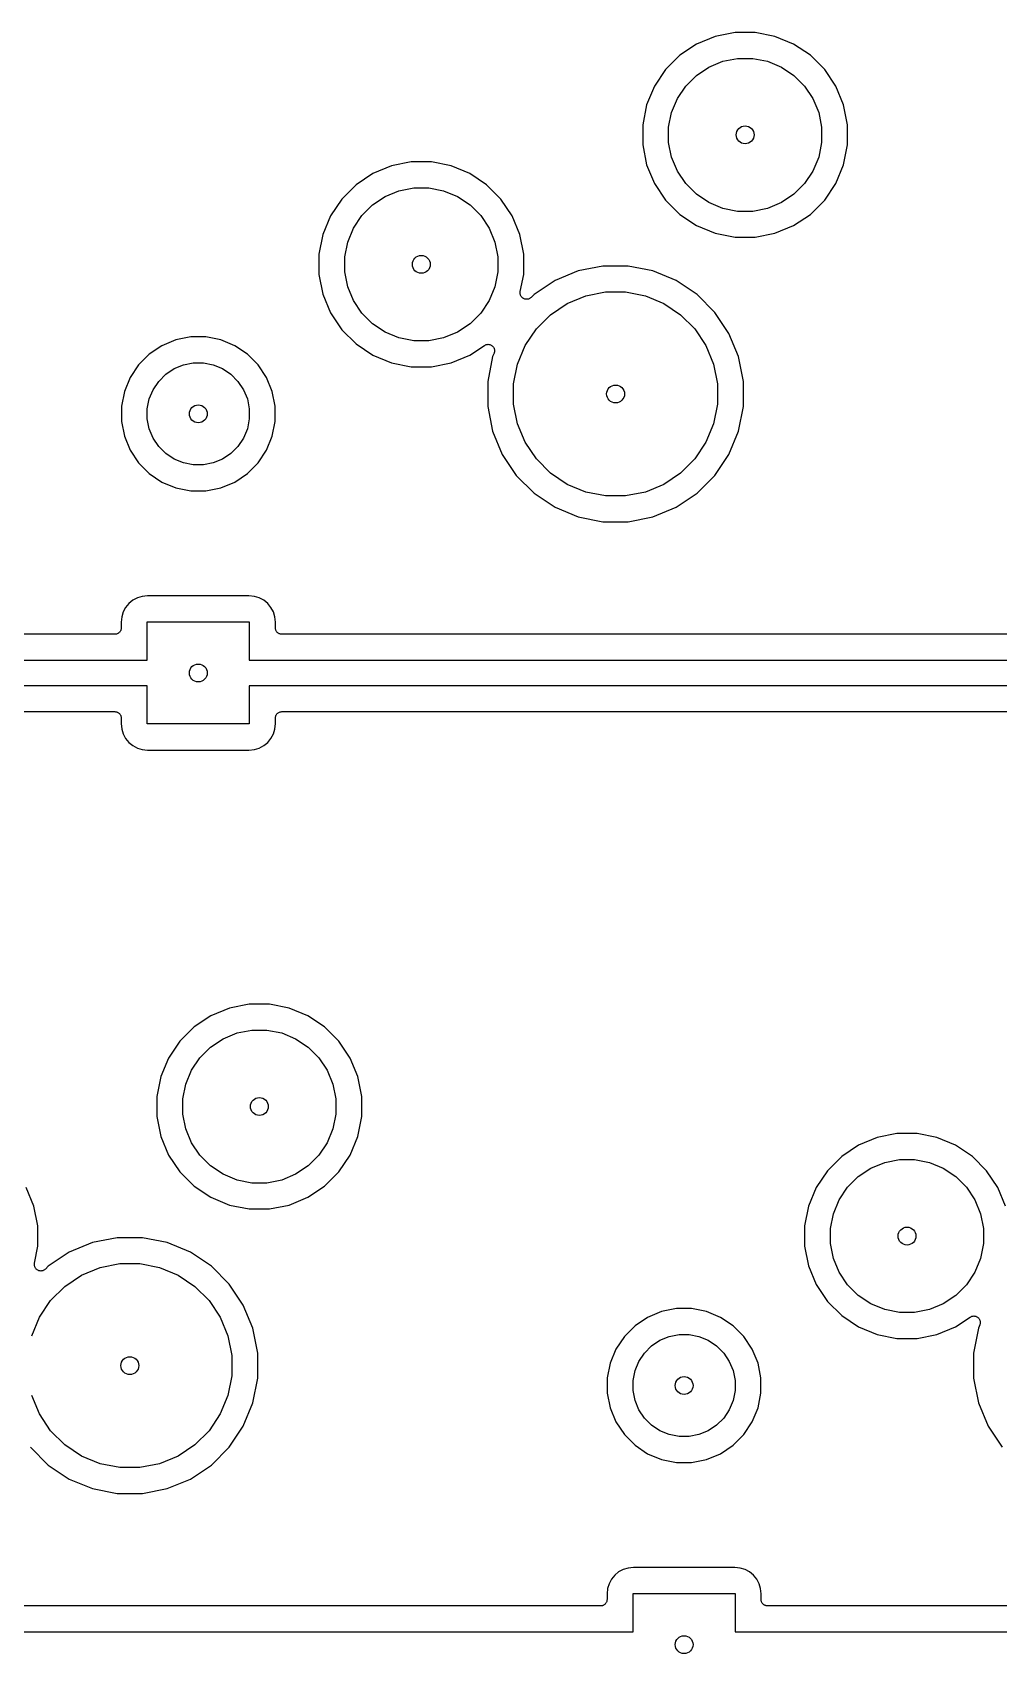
# Model space of a CAD drawing. Extents: x 1.5 to 15, y -8.3 to -3.1.
# Drawn here: x 5.263 to 6.009, y -7.097 to -5.846 of the extents above; entities that cross this region are included whole.
import ezdxf

# ---------------------------------------------------------------- set-up
doc = ezdxf.new("R2010")
doc.units = 0
doc.header["$MEASUREMENT"] = 0
doc.layers.add('BLACK', color=7, linetype='CONTINUOUS')

msp = doc.modelspace()

# ---------------------------------------------------------------- linework, layer by layer
at = {"layer": 'BLACK', "linetype": 'CONTINUOUS'}
for p, q in [((5.77564, -5.85465), (5.7627, -5.8633)), ((5.79003, -5.84869), (5.77564, -5.85465)), ((5.8053, -5.84565), (5.79003, -5.84869)), ((5.82088, -5.84565), (5.8053, -5.84565)), ((5.83615, -5.84869), (5.82088, -5.84565)), ((5.85054, -5.85465), (5.83615, -5.84869)), ((5.86349, -5.8633), (5.85054, -5.85465)), ((5.7627, -5.8633), (5.75168, -5.87431)), ((5.78512, -5.87237), (5.79586, -5.86792)), ((5.79586, -5.86792), (5.80727, -5.86565)), ((5.80727, -5.86565), (5.81891, -5.86565)), ((5.81891, -5.86565), (5.83032, -5.86792)), ((5.83032, -5.86792), (5.84106, -5.87237)), ((5.8745, -5.87431), (5.86349, -5.8633)), ((5.75168, -5.87431), (5.74303, -5.88726)), ((5.76722, -5.88706), (5.77545, -5.87883)), ((5.77545, -5.87883), (5.78512, -5.87237)), ((5.84106, -5.87237), (5.85074, -5.87883)), ((5.85074, -5.87883), (5.85896, -5.88706)), ((5.88315, -5.88726), (5.8745, -5.87431)), ((5.74303, -5.88726), (5.73707, -5.90165)), ((5.76076, -5.89673), (5.76722, -5.88706)), ((5.85896, -5.88706), (5.86542, -5.89673)), ((5.88911, -5.90165), (5.88315, -5.88726)), ((5.73707, -5.90165), (5.73404, -5.91692)), ((5.7563, -5.90748), (5.76076, -5.89673)), ((5.86542, -5.89673), (5.86988, -5.90748)), ((5.89215, -5.91692), (5.88911, -5.90165)), ((5.73404, -5.91692), (5.73404, -5.93249)), ((5.75404, -5.91889), (5.7563, -5.90748)), ((5.86988, -5.90748), (5.87215, -5.91889)), ((5.89215, -5.93249), (5.89215, -5.91692)), ((5.75404, -5.93052), (5.75404, -5.91889)), ((5.7563, -5.94193), (5.75404, -5.93052)), ((5.87215, -5.93052), (5.86988, -5.94193)), ((5.87215, -5.91889), (5.87215, -5.93052)), ((5.73404, -5.93249), (5.73707, -5.94776)), ((5.76076, -5.95268), (5.7563, -5.94193)), ((5.86988, -5.94193), (5.86542, -5.95268)), ((5.88911, -5.94776), (5.89215, -5.93249)), ((5.52564, -5.95465), (5.5127, -5.9633)), ((5.54003, -5.94869), (5.52564, -5.95465)), ((5.5553, -5.94565), (5.54003, -5.94869)), ((5.57088, -5.94565), (5.5553, -5.94565)), ((5.58615, -5.94869), (5.57088, -5.94565)), ((5.60054, -5.95465), (5.58615, -5.94869)), ((5.61349, -5.9633), (5.60054, -5.95465)), ((5.73707, -5.94776), (5.74303, -5.96215)), ((5.76722, -5.96235), (5.76076, -5.95268)), ((5.86542, -5.95268), (5.85896, -5.96235)), ((5.88315, -5.96215), (5.88911, -5.94776)), ((5.5127, -5.9633), (5.50168, -5.97431)), ((5.53512, -5.97237), (5.54586, -5.96792)), ((5.54586, -5.96792), (5.55727, -5.96565)), ((5.55727, -5.96565), (5.56891, -5.96565)), ((5.56891, -5.96565), (5.58032, -5.96792)), ((5.58032, -5.96792), (5.59106, -5.97237)), ((5.6245, -5.97431), (5.61349, -5.9633)), ((5.74303, -5.96215), (5.75168, -5.9751)), ((5.77545, -5.97058), (5.76722, -5.96235)), ((5.85896, -5.96235), (5.85074, -5.97058)), ((5.8745, -5.9751), (5.88315, -5.96215)), ((5.50168, -5.97431), (5.49303, -5.98726)), ((5.51722, -5.98706), (5.52545, -5.97883)), ((5.52545, -5.97883), (5.53512, -5.97237)), ((5.59106, -5.97237), (5.60074, -5.97883)), ((5.60074, -5.97883), (5.60896, -5.98706)), ((5.63315, -5.98726), (5.6245, -5.97431)), ((5.75168, -5.9751), (5.7627, -5.98611)), ((5.78512, -5.97704), (5.77545, -5.97058)), ((5.79586, -5.98149), (5.78512, -5.97704)), ((5.84106, -5.97704), (5.83032, -5.98149)), ((5.85074, -5.97058), (5.84106, -5.97704)), ((5.86349, -5.98611), (5.8745, -5.9751)), ((5.49303, -5.98726), (5.48707, -6.00165)), ((5.51076, -5.99673), (5.51722, -5.98706)), ((5.60896, -5.98706), (5.61542, -5.99673)), ((5.63911, -6.00165), (5.63315, -5.98726)), ((5.7627, -5.98611), (5.77564, -5.99476)), ((5.80727, -5.98376), (5.79586, -5.98149)), ((5.81891, -5.98376), (5.80727, -5.98376)), ((5.83032, -5.98149), (5.81891, -5.98376)), ((5.85054, -5.99476), (5.86349, -5.98611)), ((5.48707, -6.00165), (5.48404, -6.01692)), ((5.5063, -6.00748), (5.51076, -5.99673)), ((5.61542, -5.99673), (5.61988, -6.00748)), ((5.64215, -6.01692), (5.63911, -6.00165)), ((5.77564, -5.99476), (5.79003, -6.00072)), ((5.79003, -6.00072), (5.8053, -6.00376)), ((5.8053, -6.00376), (5.82088, -6.00376)), ((5.82088, -6.00376), (5.83615, -6.00072)), ((5.83615, -6.00072), (5.85054, -5.99476)), ((5.48404, -6.01692), (5.48404, -6.03249)), ((5.50404, -6.01889), (5.5063, -6.00748)), ((5.61988, -6.00748), (5.62215, -6.01889)), ((5.64215, -6.03249), (5.64215, -6.01692)), ((5.50404, -6.03052), (5.50404, -6.01889)), ((5.5063, -6.04193), (5.50404, -6.03052)), ((5.62215, -6.03052), (5.61988, -6.04193)), ((5.62215, -6.01889), (5.62215, -6.03052)), ((5.68429, -6.02976), (5.66632, -6.0372)), ((5.70337, -6.02596), (5.68429, -6.02976)), ((5.72282, -6.02596), (5.70337, -6.02596)), ((5.74189, -6.02976), (5.72282, -6.02596)), ((5.75986, -6.0372), (5.74189, -6.02976)), ((5.48404, -6.03249), (5.48707, -6.04776)), ((5.51076, -6.05268), (5.5063, -6.04193)), ((5.61988, -6.04193), (5.61542, -6.05268)), ((5.63952, -6.04568), (5.64215, -6.03249)), ((5.66632, -6.0372), (5.65015, -6.04801)), ((5.77603, -6.04801), (5.75986, -6.0372)), ((5.48707, -6.04776), (5.49303, -6.06215)), ((5.51722, -6.06235), (5.51076, -6.05268)), ((5.61542, -6.05268), (5.60896, -6.06235)), ((5.63943, -6.04664), (5.63947, -6.04616)), ((5.63943, -6.04665), (5.63943, -6.04664)), ((5.63947, -6.04713), (5.63943, -6.04665)), ((5.63943, -6.04665), (5.63943, -6.04665)), ((5.63947, -6.04616), (5.63952, -6.04568)), ((5.63952, -6.04761), (5.63947, -6.04713)), ((5.63952, -6.04762), (5.63952, -6.04761)), ((5.63952, -6.04763), (5.63952, -6.04762)), ((5.63966, -6.04809), (5.63952, -6.04763)), ((5.6398, -6.04855), (5.63966, -6.04809)), ((5.6398, -6.04856), (5.6398, -6.04855)), ((5.6398, -6.04855), (5.6398, -6.04855)), ((5.64003, -6.04899), (5.6398, -6.04856)), ((5.64025, -6.04941), (5.64003, -6.04899)), ((5.64026, -6.04942), (5.64025, -6.04941)), ((5.64056, -6.04979), (5.64026, -6.04942)), ((5.64026, -6.04942), (5.64026, -6.04942)), ((5.64087, -6.05017), (5.64056, -6.04979)), ((5.64087, -6.05018), (5.64087, -6.05017)), ((5.64087, -6.05017), (5.64087, -6.05017)), ((5.64124, -6.05048), (5.64087, -6.05018)), ((5.64161, -6.05079), (5.64124, -6.05048)), ((5.64162, -6.0508), (5.64161, -6.05079)), ((5.64163, -6.0508), (5.64162, -6.0508)), ((5.64205, -6.05103), (5.64163, -6.0508)), ((5.64247, -6.05126), (5.64205, -6.05103)), ((5.64248, -6.05126), (5.64247, -6.05126)), ((5.64248, -6.05127), (5.64248, -6.05126)), ((5.64295, -6.05141), (5.64248, -6.05127)), ((5.6434, -6.05155), (5.64295, -6.05141)), ((5.64341, -6.05155), (5.6434, -6.05155)), ((5.64342, -6.05156), (5.64341, -6.05155)), ((5.6439, -6.05161), (5.64342, -6.05156)), ((5.64437, -6.05166), (5.6439, -6.05161)), ((5.64438, -6.05166), (5.64437, -6.05166)), ((5.64439, -6.05166), (5.64438, -6.05166)), ((5.64486, -6.05162), (5.64439, -6.05166)), ((5.64535, -6.05157), (5.64486, -6.05162)), ((5.64536, -6.05157), (5.64535, -6.05157)), ((5.64535, -6.05157), (5.64535, -6.05157)), ((5.64582, -6.05144), (5.64536, -6.05157)), ((5.64628, -6.0513), (5.64582, -6.05144)), ((5.64629, -6.0513), (5.64628, -6.0513)), ((5.64673, -6.05107), (5.64629, -6.0513)), ((5.64629, -6.0513), (5.64629, -6.0513)), ((5.64715, -6.05085), (5.64673, -6.05107)), ((5.64716, -6.05085), (5.64715, -6.05085)), ((5.64715, -6.05085), (5.64715, -6.05085)), ((5.64753, -6.05054), (5.64716, -6.05085)), ((5.64791, -6.05024), (5.64753, -6.05054)), ((5.64792, -6.05023), (5.64791, -6.05024)), ((5.64796, -6.05019), (5.64792, -6.05023)), ((5.64792, -6.05023), (5.64792, -6.05023)), ((5.64792, -6.05023), (5.64792, -6.05023)), ((5.65015, -6.04801), (5.64796, -6.05019)), ((5.6629, -6.06354), (5.67579, -6.05493)), ((5.67579, -6.05493), (5.69012, -6.04899)), ((5.69012, -6.04899), (5.70534, -6.04596)), ((5.70534, -6.04596), (5.72085, -6.04596)), ((5.72085, -6.04596), (5.73606, -6.04899)), ((5.73606, -6.04899), (5.75039, -6.05493)), ((5.75039, -6.05493), (5.76328, -6.06354)), ((5.78979, -6.06176), (5.77603, -6.04801)), ((5.49303, -6.06215), (5.50168, -6.0751)), ((5.52545, -6.07058), (5.51722, -6.06235)), ((5.60896, -6.06235), (5.60074, -6.07058)), ((5.65193, -6.07451), (5.6629, -6.06354)), ((5.76328, -6.06354), (5.77425, -6.07451)), ((5.80059, -6.07793), (5.78979, -6.06176)), ((5.38512, -6.08069), (5.37365, -6.08297)), ((5.39681, -6.08069), (5.38512, -6.08069)), ((5.40828, -6.08297), (5.39681, -6.08069)), ((5.50168, -6.0751), (5.5127, -6.08611)), ((5.53512, -6.07704), (5.52545, -6.07058)), ((5.54586, -6.08149), (5.53512, -6.07704)), ((5.59106, -6.07704), (5.58032, -6.08149)), ((5.60074, -6.07058), (5.59106, -6.07704)), ((5.64331, -6.08741), (5.65193, -6.07451)), ((5.77425, -6.07451), (5.78287, -6.08741)), ((5.80804, -6.0959), (5.80059, -6.07793)), ((5.36284, -6.08745), (5.35312, -6.09394)), ((5.37365, -6.08297), (5.36284, -6.08745)), ((5.41909, -6.08745), (5.40828, -6.08297)), ((5.42881, -6.09394), (5.41909, -6.08745)), ((5.5127, -6.08611), (5.52564, -6.09476)), ((5.55727, -6.08376), (5.54586, -6.08149)), ((5.56891, -6.08376), (5.55727, -6.08376)), ((5.58032, -6.08149), (5.56891, -6.08376)), ((5.60054, -6.09476), (5.61183, -6.08722)), ((5.61183, -6.08722), (5.61188, -6.08718)), ((5.61188, -6.08718), (5.61188, -6.08718)), ((5.61188, -6.08718), (5.61188, -6.08718)), ((5.61188, -6.08718), (5.61189, -6.08718)), ((5.61189, -6.08718), (5.61232, -6.08695)), ((5.61232, -6.08695), (5.61274, -6.08673)), ((5.61274, -6.08673), (5.61275, -6.08673)), ((5.61275, -6.08673), (5.61276, -6.08673)), ((5.61276, -6.08673), (5.61322, -6.0866)), ((5.61322, -6.0866), (5.61368, -6.08646)), ((5.61368, -6.08646), (5.61369, -6.08646)), ((5.61369, -6.08646), (5.61417, -6.08642)), ((5.61369, -6.08646), (5.61369, -6.08646)), ((5.61417, -6.08642), (5.61465, -6.08637)), ((5.61465, -6.08637), (5.61466, -6.08637)), ((5.61466, -6.08637), (5.61467, -6.08637)), ((5.61467, -6.08637), (5.61516, -6.08643)), ((5.61516, -6.08643), (5.61562, -6.08648)), ((5.61562, -6.08648), (5.61563, -6.08648)), ((5.61563, -6.08648), (5.61564, -6.08648)), ((5.61564, -6.08648), (5.61611, -6.08663)), ((5.61611, -6.08663), (5.61655, -6.08677)), ((5.61655, -6.08677), (5.61656, -6.08677)), ((5.61656, -6.08677), (5.61657, -6.08677)), ((5.61657, -6.08677), (5.617, -6.08701)), ((5.617, -6.08701), (5.61741, -6.08723)), ((5.61741, -6.08723), (5.61742, -6.08724)), ((5.61742, -6.08724), (5.61742, -6.08724)), ((5.61742, -6.08724), (5.6178, -6.08755)), ((5.6178, -6.08755), (5.61816, -6.08786)), ((5.61923, -6.09329), (5.61814, -6.0959)), ((5.61816, -6.08786), (5.61817, -6.08786)), ((5.61817, -6.08786), (5.61817, -6.08787)), ((5.61817, -6.08787), (5.61848, -6.08824)), ((5.61848, -6.08824), (5.61878, -6.08861)), ((5.61878, -6.08861), (5.61878, -6.08862)), ((5.61878, -6.08862), (5.61879, -6.08862)), ((5.61879, -6.08862), (5.61902, -6.08906)), ((5.61902, -6.08906), (5.61924, -6.08948)), ((5.61937, -6.09283), (5.61923, -6.09329)), ((5.61924, -6.08948), (5.61924, -6.08948)), ((5.61924, -6.08948), (5.61924, -6.08949)), ((5.61924, -6.08949), (5.61938, -6.08996)), ((5.61951, -6.09237), (5.61937, -6.09283)), ((5.61938, -6.08996), (5.61952, -6.09041)), ((5.61956, -6.09188), (5.61951, -6.09235)), ((5.61951, -6.09235), (5.61951, -6.09236)), ((5.61951, -6.09236), (5.61951, -6.09237)), ((5.61952, -6.09041), (5.61952, -6.09042)), ((5.61952, -6.09042), (5.61952, -6.09042)), ((5.61952, -6.09042), (5.61956, -6.09092)), ((5.61956, -6.09092), (5.61961, -6.09138)), ((5.61961, -6.09139), (5.61956, -6.09188)), ((5.61961, -6.09138), (5.61961, -6.09139)), ((5.61961, -6.09139), (5.61961, -6.09139)), ((5.63738, -6.10174), (5.64331, -6.08741)), ((5.78287, -6.08741), (5.7888, -6.10174)), ((5.34485, -6.10221), (5.33835, -6.11194)), ((5.35312, -6.09394), (5.34485, -6.10221)), ((5.36587, -6.10948), (5.37232, -6.10517)), ((5.37232, -6.10517), (5.37948, -6.1022)), ((5.37948, -6.1022), (5.38709, -6.10069)), ((5.38709, -6.10069), (5.39484, -6.10069)), ((5.39484, -6.10069), (5.40245, -6.1022)), ((5.40245, -6.1022), (5.40961, -6.10517)), ((5.40961, -6.10517), (5.41606, -6.10948)), ((5.43708, -6.10221), (5.42881, -6.09394)), ((5.44358, -6.11194), (5.43708, -6.10221)), ((5.52564, -6.09476), (5.54003, -6.10072)), ((5.54003, -6.10072), (5.5553, -6.10376)), ((5.5553, -6.10376), (5.57088, -6.10376)), ((5.57088, -6.10376), (5.58615, -6.10072)), ((5.58615, -6.10072), (5.60054, -6.09476)), ((5.61814, -6.0959), (5.61435, -6.11498)), ((5.63435, -6.11695), (5.63738, -6.10174)), ((5.7888, -6.10174), (5.79183, -6.11695)), ((5.81183, -6.11498), (5.80804, -6.0959)), ((5.33835, -6.11194), (5.33388, -6.12274)), ((5.35608, -6.12141), (5.36038, -6.11496)), ((5.36038, -6.11496), (5.36587, -6.10948)), ((5.41606, -6.10948), (5.42155, -6.11496)), ((5.42155, -6.11496), (5.42585, -6.12141)), ((5.44805, -6.12274), (5.44358, -6.11194)), ((5.61435, -6.11498), (5.61435, -6.13443)), ((5.63435, -6.13246), (5.63435, -6.11695)), ((5.79183, -6.11695), (5.79183, -6.13246)), ((5.81183, -6.13443), (5.81183, -6.11498)), ((5.33388, -6.12274), (5.33159, -6.13421)), ((5.35159, -6.13618), (5.35311, -6.12858)), ((5.35311, -6.12858), (5.35608, -6.12141)), ((5.42585, -6.12141), (5.42882, -6.12858)), ((5.42882, -6.12858), (5.43033, -6.13618)), ((5.45033, -6.13421), (5.44805, -6.12274)), ((5.33159, -6.13421), (5.33159, -6.14591)), ((5.35159, -6.14394), (5.35159, -6.13618)), ((5.43033, -6.13618), (5.43033, -6.14394)), ((5.45033, -6.14591), (5.45033, -6.13421)), ((5.61435, -6.13443), (5.61814, -6.15351)), ((5.63738, -6.14767), (5.63435, -6.13246)), ((5.79183, -6.13246), (5.7888, -6.14767)), ((5.80804, -6.15351), (5.81183, -6.13443)), ((5.33159, -6.14591), (5.33388, -6.15738)), ((5.35311, -6.15154), (5.35159, -6.14394)), ((5.35608, -6.15871), (5.35311, -6.15154)), ((5.42882, -6.15154), (5.42585, -6.15871)), ((5.43033, -6.14394), (5.42882, -6.15154)), ((5.44805, -6.15738), (5.45033, -6.14591)), ((5.61814, -6.15351), (5.62559, -6.17148)), ((5.64331, -6.162), (5.63738, -6.14767)), ((5.7888, -6.14767), (5.78287, -6.162)), ((5.80059, -6.17148), (5.80804, -6.15351)), ((5.33388, -6.15738), (5.33835, -6.16818)), ((5.33835, -6.16818), (5.34485, -6.17791)), ((5.36038, -6.16516), (5.35608, -6.15871)), ((5.36587, -6.17064), (5.36038, -6.16516)), ((5.42155, -6.16516), (5.41606, -6.17064)), ((5.42585, -6.15871), (5.42155, -6.16516)), ((5.43708, -6.17791), (5.44358, -6.16818)), ((5.44358, -6.16818), (5.44805, -6.15738)), ((5.65193, -6.1749), (5.64331, -6.162)), ((5.78287, -6.162), (5.77425, -6.1749)), ((5.34485, -6.17791), (5.35312, -6.18617)), ((5.37232, -6.17495), (5.36587, -6.17064)), ((5.37948, -6.17792), (5.37232, -6.17495)), ((5.38709, -6.17943), (5.37948, -6.17792)), ((5.39484, -6.17943), (5.38709, -6.17943)), ((5.40245, -6.17792), (5.39484, -6.17943)), ((5.40961, -6.17495), (5.40245, -6.17792)), ((5.41606, -6.17064), (5.40961, -6.17495)), ((5.42881, -6.18617), (5.43708, -6.17791)), ((5.62559, -6.17148), (5.63639, -6.18765)), ((5.6629, -6.18587), (5.65193, -6.1749)), ((5.77425, -6.1749), (5.76328, -6.18587)), ((5.78979, -6.18765), (5.80059, -6.17148)), ((5.35312, -6.18617), (5.36284, -6.19267)), ((5.36284, -6.19267), (5.37365, -6.19715)), ((5.40828, -6.19715), (5.41909, -6.19267)), ((5.41909, -6.19267), (5.42881, -6.18617)), ((5.63639, -6.18765), (5.65015, -6.2014)), ((5.67579, -6.19448), (5.6629, -6.18587)), ((5.76328, -6.18587), (5.75039, -6.19448)), ((5.77603, -6.2014), (5.78979, -6.18765)), ((5.37365, -6.19715), (5.38512, -6.19943)), ((5.38512, -6.19943), (5.39681, -6.19943)), ((5.39681, -6.19943), (5.40828, -6.19715)), ((5.65015, -6.2014), (5.66632, -6.21221)), ((5.69012, -6.20042), (5.67579, -6.19448)), ((5.70534, -6.20344), (5.69012, -6.20042)), ((5.72085, -6.20344), (5.70534, -6.20344)), ((5.73606, -6.20042), (5.72085, -6.20344)), ((5.75039, -6.19448), (5.73606, -6.20042)), ((5.75986, -6.21221), (5.77603, -6.2014)), ((5.66632, -6.21221), (5.68429, -6.21965)), ((5.74189, -6.21965), (5.75986, -6.21221)), ((5.68429, -6.21965), (5.70337, -6.22344)), ((5.70337, -6.22344), (5.72282, -6.22344)), ((5.72282, -6.22344), (5.74189, -6.21965)), ((5.34767, -6.28098), (5.3439, -6.28212)), ((5.35184, -6.28057), (5.34767, -6.28098)), ((5.43009, -6.28057), (5.35184, -6.28057)), ((5.43426, -6.28098), (5.43009, -6.28057)), ((5.43803, -6.28212), (5.43426, -6.28098)), ((5.33303, -6.293), (5.33188, -6.29677)), ((5.33488, -6.28952), (5.33303, -6.293)), ((5.33738, -6.28648), (5.33488, -6.28952)), ((5.34043, -6.28398), (5.33738, -6.28648)), ((5.3439, -6.28212), (5.34043, -6.28398)), ((5.4415, -6.28398), (5.43803, -6.28212)), ((5.44455, -6.28648), (5.4415, -6.28398)), ((5.44704, -6.28952), (5.44455, -6.28648)), ((5.4489, -6.293), (5.44704, -6.28952)), ((5.45005, -6.29677), (5.4489, -6.293)), ((5.33136, -6.30626), (5.33122, -6.3067)), ((5.33137, -6.30624), (5.33136, -6.30626)), ((5.33142, -6.30576), (5.33137, -6.30622)), ((5.33137, -6.30622), (5.33137, -6.30624)), ((5.33147, -6.30529), (5.33142, -6.30576)), ((5.33188, -6.29677), (5.33147, -6.30093)), ((5.33147, -6.30093), (5.33147, -6.30522)), ((5.33147, -6.30522), (5.33147, -6.30525)), ((5.33147, -6.30525), (5.33147, -6.30525)), ((5.33147, -6.30525), (5.33147, -6.30525)), ((5.33147, -6.30525), (5.33147, -6.30529)), ((5.35159, -6.33022), (5.35159, -6.30069)), ((5.35159, -6.30069), (5.43033, -6.30069)), ((5.43033, -6.30069), (5.43033, -6.33022)), ((5.45046, -6.30093), (5.45005, -6.29677)), ((5.45046, -6.30522), (5.45046, -6.30093)), ((5.4505, -6.30569), (5.45046, -6.30522)), ((5.45054, -6.30615), (5.4505, -6.30569)), ((5.45055, -6.30617), (5.45054, -6.30615)), ((5.45055, -6.30619), (5.45055, -6.30617)), ((5.45069, -6.30664), (5.45055, -6.30619)), ((5.32647, -6.31022), (4.70546, -6.31022)), ((5.32694, -6.31017), (5.32647, -6.31022)), ((5.32741, -6.31013), (5.32694, -6.31017)), ((5.32743, -6.31012), (5.32741, -6.31013)), ((5.32744, -6.31012), (5.32743, -6.31012)), ((5.3279, -6.30999), (5.32744, -6.31012)), ((5.32835, -6.30985), (5.3279, -6.30999)), ((5.32836, -6.30984), (5.32835, -6.30985)), ((5.32838, -6.30984), (5.32836, -6.30984)), ((5.32879, -6.30962), (5.32838, -6.30984)), ((5.32921, -6.3094), (5.32879, -6.30962)), ((5.32923, -6.30939), (5.32921, -6.3094)), ((5.32924, -6.30938), (5.32923, -6.30939)), ((5.32961, -6.30908), (5.32924, -6.30938)), ((5.32997, -6.30879), (5.32961, -6.30908)), ((5.32998, -6.30878), (5.32997, -6.30879)), ((5.33, -6.30876), (5.32998, -6.30878)), ((5.3303, -6.3084), (5.33, -6.30876)), ((5.3306, -6.30804), (5.3303, -6.3084)), ((5.33061, -6.30803), (5.3306, -6.30804)), ((5.33062, -6.30801), (5.33061, -6.30803)), ((5.33084, -6.3076), (5.33062, -6.30801)), ((5.33107, -6.30719), (5.33084, -6.3076)), ((5.33108, -6.30715), (5.33107, -6.30717)), ((5.33107, -6.30717), (5.33107, -6.30719)), ((5.33122, -6.3067), (5.33108, -6.30715)), ((5.45082, -6.30709), (5.45069, -6.30664)), ((5.45083, -6.30711), (5.45082, -6.30709)), ((5.45083, -6.30712), (5.45083, -6.30711)), ((5.45105, -6.30754), (5.45083, -6.30712)), ((5.45127, -6.30795), (5.45105, -6.30754)), ((5.45128, -6.30797), (5.45127, -6.30795)), ((5.45129, -6.30798), (5.45128, -6.30797)), ((5.45159, -6.30835), (5.45129, -6.30798)), ((5.45188, -6.30871), (5.45159, -6.30835)), ((5.4519, -6.30873), (5.45188, -6.30871)), ((5.45191, -6.30874), (5.4519, -6.30873)), ((5.45227, -6.30904), (5.45191, -6.30874)), ((5.45263, -6.30934), (5.45227, -6.30904)), ((5.45265, -6.30935), (5.45263, -6.30934)), ((5.45266, -6.30936), (5.45265, -6.30935)), ((5.45307, -6.30959), (5.45266, -6.30936)), ((5.45349, -6.30981), (5.45307, -6.30959)), ((5.4535, -6.30982), (5.45349, -6.30981)), ((5.45352, -6.30983), (5.4535, -6.30982)), ((5.45397, -6.30996), (5.45352, -6.30983)), ((5.45442, -6.31011), (5.45397, -6.30996)), ((5.45443, -6.31011), (5.45442, -6.31011)), ((5.45445, -6.31011), (5.45443, -6.31011)), ((5.45492, -6.31016), (5.45445, -6.31011)), ((5.45539, -6.31022), (5.45492, -6.31016)), ((5.45542, -6.31022), (5.45539, -6.31022)), ((5.45546, -6.31022), (5.45542, -6.31022)), ((5.45542, -6.31022), (5.45542, -6.31022)), ((5.45542, -6.31022), (5.45542, -6.31022)), ((6.07647, -6.31022), (5.45546, -6.31022)), ((4.68033, -6.33022), (5.35159, -6.33022)), ((5.43033, -6.33022), (6.10159, -6.33022)), ((5.35159, -6.3499), (4.68033, -6.3499)), ((5.35159, -6.37943), (5.35159, -6.3499)), ((6.10159, -6.3499), (5.43033, -6.3499)), ((5.43033, -6.3499), (5.43033, -6.37943)), ((4.70546, -6.3699), (5.32647, -6.3699)), ((5.32647, -6.3699), (5.32651, -6.3699)), ((5.32651, -6.3699), (5.32651, -6.3699)), ((5.32651, -6.3699), (5.32651, -6.3699)), ((5.32651, -6.3699), (5.32654, -6.3699)), ((5.32654, -6.3699), (5.32701, -6.36995)), ((5.32701, -6.36995), (5.32748, -6.37)), ((5.32748, -6.37), (5.3275, -6.37001)), ((5.3275, -6.37001), (5.32751, -6.37001)), ((5.32751, -6.37001), (5.32796, -6.37015)), ((5.32796, -6.37015), (5.32841, -6.37029)), ((5.32841, -6.37029), (5.32843, -6.3703)), ((5.32843, -6.3703), (5.32844, -6.37031)), ((5.32844, -6.37031), (5.32885, -6.37053)), ((5.32885, -6.37053), (5.32927, -6.37076)), ((5.32927, -6.37076), (5.32928, -6.37077)), ((5.32928, -6.37077), (5.3293, -6.37078)), ((5.3293, -6.37078), (5.32966, -6.37108)), ((5.32966, -6.37108), (5.33002, -6.37138)), ((5.33002, -6.37138), (5.33003, -6.37139)), ((5.33003, -6.37139), (5.33005, -6.3714)), ((5.33005, -6.3714), (5.33034, -6.37177)), ((5.33034, -6.37177), (5.33064, -6.37213)), ((5.33064, -6.37213), (5.33065, -6.37215)), ((5.33065, -6.37215), (5.33066, -6.37216)), ((5.33066, -6.37216), (5.33088, -6.37258)), ((5.33088, -6.37258), (5.3311, -6.373)), ((5.3311, -6.373), (5.3311, -6.37301)), ((5.3311, -6.37301), (5.33111, -6.37303)), ((5.33111, -6.37303), (5.33124, -6.37348)), ((5.33124, -6.37348), (5.33138, -6.37393)), ((5.33138, -6.37393), (5.33138, -6.37395)), ((5.33138, -6.37395), (5.33138, -6.37396)), ((5.33138, -6.37396), (5.33143, -6.37443)), ((5.33143, -6.37443), (5.33147, -6.3749)), ((5.33147, -6.3749), (5.33147, -6.37918)), ((5.33147, -6.37918), (5.33188, -6.38335)), ((5.43033, -6.37943), (5.35159, -6.37943)), ((5.45005, -6.38335), (5.45046, -6.37918)), ((5.45046, -6.37483), (5.45051, -6.37436)), ((5.45046, -6.37487), (5.45046, -6.37483)), ((5.45046, -6.3749), (5.45046, -6.37487)), ((5.45046, -6.37487), (5.45046, -6.37487)), ((5.45046, -6.37487), (5.45046, -6.37487)), ((5.45046, -6.37918), (5.45046, -6.3749)), ((5.45051, -6.37436), (5.45056, -6.3739)), ((5.45056, -6.37386), (5.45071, -6.37341)), ((5.45056, -6.37388), (5.45056, -6.37386)), ((5.45056, -6.3739), (5.45056, -6.37388)), ((5.45071, -6.37341), (5.45085, -6.37296)), ((5.45085, -6.37295), (5.45086, -6.37293)), ((5.45085, -6.37296), (5.45085, -6.37295)), ((5.45086, -6.37293), (5.45109, -6.37252)), ((5.45109, -6.37252), (5.45131, -6.37211)), ((5.45131, -6.37211), (5.45132, -6.37209)), ((5.45132, -6.37209), (5.45133, -6.37208)), ((5.45133, -6.37208), (5.45163, -6.37172)), ((5.45163, -6.37172), (5.45193, -6.37135)), ((5.45193, -6.37135), (5.45195, -6.37134)), ((5.45195, -6.37134), (5.45196, -6.37133)), ((5.45196, -6.37133), (5.45232, -6.37103)), ((5.45232, -6.37103), (5.45269, -6.37074)), ((5.45269, -6.37074), (5.4527, -6.37073)), ((5.4527, -6.37073), (5.45272, -6.37072)), ((5.45272, -6.37072), (5.45313, -6.3705)), ((5.45313, -6.3705), (5.45355, -6.37028)), ((5.45355, -6.37028), (5.45357, -6.37027)), ((5.45357, -6.37027), (5.45358, -6.37027)), ((5.45358, -6.37027), (5.45403, -6.37013)), ((5.45403, -6.37013), (5.45448, -6.37)), ((5.45448, -6.37), (5.4545, -6.37)), ((5.4545, -6.37), (5.45452, -6.36999)), ((5.45452, -6.36999), (5.45499, -6.36995)), ((5.45499, -6.36995), (5.45546, -6.3699)), ((5.45546, -6.3699), (6.07647, -6.3699)), ((5.33188, -6.38335), (5.33303, -6.38712)), ((5.33303, -6.38712), (5.33488, -6.39059)), ((5.33488, -6.39059), (5.33738, -6.39364)), ((5.33738, -6.39364), (5.34043, -6.39614)), ((5.4415, -6.39614), (5.44455, -6.39364)), ((5.44455, -6.39364), (5.44704, -6.39059)), ((5.44704, -6.39059), (5.4489, -6.38712)), ((5.4489, -6.38712), (5.45005, -6.38335)), ((5.34043, -6.39614), (5.3439, -6.398)), ((5.3439, -6.398), (5.34767, -6.39914)), ((5.34767, -6.39914), (5.35184, -6.39955)), ((5.35184, -6.39955), (5.43009, -6.39955)), ((5.43009, -6.39955), (5.43426, -6.39914)), ((5.43426, -6.39914), (5.43803, -6.398)), ((5.43803, -6.398), (5.4415, -6.39614)), ((5.40064, -6.60465), (5.3877, -6.6133)), ((5.41503, -6.59869), (5.40064, -6.60465)), ((5.4303, -6.59565), (5.41503, -6.59869)), ((5.44588, -6.59565), (5.4303, -6.59565)), ((5.46115, -6.59869), (5.44588, -6.59565)), ((5.47554, -6.60465), (5.46115, -6.59869)), ((5.48849, -6.6133), (5.47554, -6.60465)), ((5.3877, -6.6133), (5.37668, -6.62431)), ((5.41012, -6.62237), (5.42086, -6.61792)), ((5.42086, -6.61792), (5.43227, -6.61565)), ((5.43227, -6.61565), (5.44391, -6.61565)), ((5.44391, -6.61565), (5.45532, -6.61792)), ((5.45532, -6.61792), (5.46606, -6.62237)), ((5.4995, -6.62431), (5.48849, -6.6133)), ((5.37668, -6.62431), (5.36803, -6.63726)), ((5.39222, -6.63706), (5.40045, -6.62883)), ((5.40045, -6.62883), (5.41012, -6.62237)), ((5.46606, -6.62237), (5.47574, -6.62883)), ((5.47574, -6.62883), (5.48396, -6.63706)), ((5.50815, -6.63726), (5.4995, -6.62431)), ((5.36803, -6.63726), (5.36207, -6.65165)), ((5.38576, -6.64673), (5.39222, -6.63706)), ((5.48396, -6.63706), (5.49042, -6.64673)), ((5.51411, -6.65165), (5.50815, -6.63726)), ((5.36207, -6.65165), (5.35904, -6.66692)), ((5.3813, -6.65748), (5.38576, -6.64673)), ((5.49042, -6.64673), (5.49488, -6.65748)), ((5.51715, -6.66692), (5.51411, -6.65165)), ((5.35904, -6.66692), (5.35904, -6.68249)), ((5.37904, -6.66889), (5.3813, -6.65748)), ((5.37904, -6.68052), (5.37904, -6.66889)), ((5.49488, -6.65748), (5.49715, -6.66889)), ((5.49715, -6.66889), (5.49715, -6.68052)), ((5.51715, -6.68249), (5.51715, -6.66692)), ((5.3813, -6.69193), (5.37904, -6.68052)), ((5.49715, -6.68052), (5.49488, -6.69193)), ((5.35904, -6.68249), (5.36207, -6.69776)), ((5.38576, -6.70268), (5.3813, -6.69193)), ((5.49488, -6.69193), (5.49042, -6.70268)), ((5.51411, -6.69776), (5.51715, -6.68249)), ((5.36207, -6.69776), (5.36803, -6.71215)), ((5.39222, -6.71235), (5.38576, -6.70268)), ((5.49042, -6.70268), (5.48396, -6.71235)), ((5.50815, -6.71215), (5.51411, -6.69776)), ((5.90064, -6.70465), (5.8877, -6.7133)), ((5.91503, -6.69869), (5.90064, -6.70465)), ((5.9303, -6.69565), (5.91503, -6.69869)), ((5.94588, -6.69565), (5.9303, -6.69565)), ((5.96115, -6.69869), (5.94588, -6.69565)), ((5.97554, -6.70465), (5.96115, -6.69869)), ((5.98849, -6.7133), (5.97554, -6.70465)), ((5.36803, -6.71215), (5.37668, -6.7251)), ((5.40045, -6.72058), (5.39222, -6.71235)), ((5.48396, -6.71235), (5.47574, -6.72058)), ((5.4995, -6.7251), (5.50815, -6.71215)), ((5.8877, -6.7133), (5.87668, -6.72431)), ((5.91012, -6.72237), (5.92086, -6.71792)), ((5.92086, -6.71792), (5.93227, -6.71565)), ((5.93227, -6.71565), (5.94391, -6.71565)), ((5.94391, -6.71565), (5.95532, -6.71792)), ((5.95532, -6.71792), (5.96606, -6.72237)), ((5.9995, -6.72431), (5.98849, -6.7133)), ((5.37668, -6.7251), (5.3877, -6.73611)), ((5.41012, -6.72704), (5.40045, -6.72058)), ((5.42086, -6.73149), (5.41012, -6.72704)), ((5.43227, -6.73376), (5.42086, -6.73149)), ((5.45532, -6.73149), (5.44391, -6.73376)), ((5.46606, -6.72704), (5.45532, -6.73149)), ((5.47574, -6.72058), (5.46606, -6.72704)), ((5.48849, -6.73611), (5.4995, -6.7251)), ((5.87668, -6.72431), (5.86803, -6.73726)), ((5.89222, -6.73706), (5.90045, -6.72883)), ((5.90045, -6.72883), (5.91012, -6.72237)), ((5.96606, -6.72237), (5.97574, -6.72883)), ((5.97574, -6.72883), (5.98396, -6.73706)), ((6.00815, -6.73726), (5.9995, -6.72431)), ((5.26411, -6.75165), (5.25815, -6.73726)), ((5.3877, -6.73611), (5.40064, -6.74476)), ((5.44391, -6.73376), (5.43227, -6.73376)), ((5.47554, -6.74476), (5.48849, -6.73611)), ((5.86803, -6.73726), (5.86207, -6.75165)), ((5.88576, -6.74673), (5.89222, -6.73706)), ((5.98396, -6.73706), (5.99042, -6.74673)), ((6.01411, -6.75165), (6.00815, -6.73726)), ((5.26715, -6.76692), (5.26411, -6.75165)), ((5.40064, -6.74476), (5.41503, -6.75072)), ((5.41503, -6.75072), (5.4303, -6.75376)), ((5.4303, -6.75376), (5.44588, -6.75376)), ((5.44588, -6.75376), (5.46115, -6.75072)), ((5.46115, -6.75072), (5.47554, -6.74476)), ((5.86207, -6.75165), (5.85904, -6.76692)), ((5.8813, -6.75748), (5.88576, -6.74673)), ((5.99042, -6.74673), (5.99488, -6.75748)), ((5.26715, -6.78249), (5.26715, -6.76692)), ((5.85904, -6.76692), (5.85904, -6.78249)), ((5.87904, -6.76889), (5.8813, -6.75748)), ((5.87904, -6.78052), (5.87904, -6.76889)), ((5.99488, -6.75748), (5.99715, -6.76889)), ((5.99715, -6.76889), (5.99715, -6.78052)), ((5.30929, -6.77976), (5.29132, -6.7872)), ((5.32837, -6.77596), (5.30929, -6.77976)), ((5.34782, -6.77596), (5.32837, -6.77596)), ((5.36689, -6.77976), (5.34782, -6.77596)), ((5.38486, -6.7872), (5.36689, -6.77976)), ((5.8813, -6.79193), (5.87904, -6.78052)), ((5.99715, -6.78052), (5.99488, -6.79193)), ((5.26452, -6.79568), (5.26715, -6.78249)), ((5.29132, -6.7872), (5.27515, -6.79801)), ((5.40103, -6.79801), (5.38486, -6.7872)), ((5.85904, -6.78249), (5.86207, -6.79776)), ((5.88576, -6.80268), (5.8813, -6.79193)), ((5.99488, -6.79193), (5.99042, -6.80268)), ((5.26443, -6.79664), (5.26447, -6.79616)), ((5.26443, -6.79665), (5.26443, -6.79664)), ((5.26447, -6.79713), (5.26443, -6.79665)), ((5.26443, -6.79665), (5.26443, -6.79665)), ((5.26447, -6.79616), (5.26452, -6.79568)), ((5.26452, -6.79761), (5.26447, -6.79713)), ((5.26452, -6.79762), (5.26452, -6.79761)), ((5.26452, -6.79763), (5.26452, -6.79762)), ((5.26466, -6.79809), (5.26452, -6.79763)), ((5.2648, -6.79855), (5.26466, -6.79809)), ((5.2648, -6.79856), (5.2648, -6.79855)), ((5.2648, -6.79855), (5.2648, -6.79855)), ((5.26503, -6.79899), (5.2648, -6.79856)), ((5.26525, -6.79941), (5.26503, -6.79899)), ((5.26526, -6.79942), (5.26525, -6.79941)), ((5.26556, -6.79979), (5.26526, -6.79942)), ((5.26526, -6.79942), (5.26526, -6.79942)), ((5.26587, -6.80017), (5.26556, -6.79979)), ((5.26587, -6.80018), (5.26587, -6.80017)), ((5.26587, -6.80017), (5.26587, -6.80017)), ((5.26624, -6.80048), (5.26587, -6.80018)), ((5.26661, -6.80079), (5.26624, -6.80048)), ((5.26662, -6.8008), (5.26661, -6.80079)), ((5.26663, -6.8008), (5.26662, -6.8008)), ((5.26705, -6.80103), (5.26663, -6.8008)), ((5.26747, -6.80126), (5.26705, -6.80103)), ((5.26748, -6.80126), (5.26747, -6.80126)), ((5.26748, -6.80127), (5.26748, -6.80126)), ((5.26795, -6.80141), (5.26748, -6.80127)), ((5.2684, -6.80155), (5.26795, -6.80141)), ((5.26841, -6.80155), (5.2684, -6.80155)), ((5.26842, -6.80156), (5.26841, -6.80155)), ((5.2689, -6.80161), (5.26842, -6.80156)), ((5.26937, -6.80166), (5.2689, -6.80161)), ((5.26938, -6.80166), (5.26937, -6.80166)), ((5.26939, -6.80166), (5.26938, -6.80166)), ((5.26986, -6.80162), (5.26939, -6.80166)), ((5.27035, -6.80157), (5.26986, -6.80162)), ((5.27036, -6.80157), (5.27035, -6.80157)), ((5.27035, -6.80157), (5.27035, -6.80157)), ((5.27082, -6.80144), (5.27036, -6.80157)), ((5.27128, -6.8013), (5.27082, -6.80144)), ((5.27129, -6.8013), (5.27128, -6.8013)), ((5.27173, -6.80107), (5.27129, -6.8013)), ((5.27129, -6.8013), (5.27129, -6.8013)), ((5.27215, -6.80085), (5.27173, -6.80107)), ((5.27216, -6.80085), (5.27215, -6.80085)), ((5.27215, -6.80085), (5.27215, -6.80085)), ((5.27253, -6.80054), (5.27216, -6.80085)), ((5.27291, -6.80024), (5.27253, -6.80054)), ((5.27292, -6.80023), (5.27291, -6.80024)), ((5.27296, -6.80019), (5.27292, -6.80023)), ((5.27292, -6.80023), (5.27292, -6.80023)), ((5.27292, -6.80023), (5.27292, -6.80023)), ((5.27515, -6.79801), (5.27296, -6.80019)), ((5.2879, -6.81354), (5.30079, -6.80493)), ((5.30079, -6.80493), (5.31512, -6.79899)), ((5.31512, -6.79899), (5.33034, -6.79596)), ((5.33034, -6.79596), (5.34585, -6.79596)), ((5.34585, -6.79596), (5.36106, -6.79899)), ((5.36106, -6.79899), (5.37539, -6.80493)), ((5.37539, -6.80493), (5.38828, -6.81354)), ((5.41479, -6.81176), (5.40103, -6.79801)), ((5.86207, -6.79776), (5.86803, -6.81215)), ((5.89222, -6.81235), (5.88576, -6.80268)), ((5.99042, -6.80268), (5.98396, -6.81235)), ((5.27693, -6.82451), (5.2879, -6.81354)), ((5.38828, -6.81354), (5.39925, -6.82451)), ((5.42559, -6.82793), (5.41479, -6.81176)), ((5.86803, -6.81215), (5.87668, -6.8251)), ((5.90045, -6.82058), (5.89222, -6.81235)), ((5.98396, -6.81235), (5.97574, -6.82058)), ((5.26831, -6.83741), (5.27693, -6.82451)), ((5.39925, -6.82451), (5.40787, -6.83741)), ((5.43304, -6.8459), (5.42559, -6.82793)), ((5.76012, -6.83069), (5.74865, -6.83297)), ((5.77181, -6.83069), (5.76012, -6.83069)), ((5.78328, -6.83297), (5.77181, -6.83069)), ((5.87668, -6.8251), (5.8877, -6.83611)), ((5.91012, -6.82704), (5.90045, -6.82058)), ((5.92086, -6.83149), (5.91012, -6.82704)), ((5.93227, -6.83376), (5.92086, -6.83149)), ((5.95532, -6.83149), (5.94391, -6.83376)), ((5.96606, -6.82704), (5.95532, -6.83149)), ((5.97574, -6.82058), (5.96606, -6.82704)), ((5.26238, -6.85174), (5.26831, -6.83741)), ((5.40787, -6.83741), (5.4138, -6.85174)), ((5.72812, -6.84394), (5.71985, -6.85221)), ((5.73784, -6.83745), (5.72812, -6.84394)), ((5.74865, -6.83297), (5.73784, -6.83745)), ((5.79409, -6.83745), (5.78328, -6.83297)), ((5.80381, -6.84394), (5.79409, -6.83745)), ((5.81208, -6.85221), (5.80381, -6.84394)), ((5.8877, -6.83611), (5.90064, -6.84476)), ((5.94391, -6.83376), (5.93227, -6.83376)), ((5.97554, -6.84476), (5.98683, -6.83722)), ((5.98683, -6.83722), (5.98688, -6.83718)), ((5.98688, -6.83718), (5.98688, -6.83718)), ((5.98688, -6.83718), (5.98688, -6.83718)), ((5.98688, -6.83718), (5.98689, -6.83718)), ((5.98689, -6.83718), (5.98732, -6.83695)), ((5.98732, -6.83695), (5.98774, -6.83673)), ((5.98774, -6.83673), (5.98775, -6.83673)), ((5.98775, -6.83673), (5.98776, -6.83673)), ((5.98776, -6.83673), (5.98822, -6.8366)), ((5.98822, -6.8366), (5.98868, -6.83646)), ((5.98868, -6.83646), (5.98869, -6.83646)), ((5.98869, -6.83646), (5.98917, -6.83642)), ((5.98869, -6.83646), (5.98869, -6.83646)), ((5.98917, -6.83642), (5.98965, -6.83637)), ((5.98965, -6.83637), (5.98966, -6.83637)), ((5.98966, -6.83637), (5.98967, -6.83637)), ((5.98967, -6.83637), (5.99016, -6.83643)), ((5.99016, -6.83643), (5.99062, -6.83648)), ((5.99062, -6.83648), (5.99063, -6.83648)), ((5.99063, -6.83648), (5.99064, -6.83648)), ((5.99064, -6.83648), (5.99111, -6.83663)), ((5.99111, -6.83663), (5.99155, -6.83677)), ((5.99155, -6.83677), (5.99156, -6.83677)), ((5.99156, -6.83677), (5.99157, -6.83677)), ((5.99157, -6.83677), (5.992, -6.83701)), ((5.992, -6.83701), (5.99241, -6.83723)), ((5.99241, -6.83723), (5.99242, -6.83724)), ((5.99242, -6.83724), (5.99242, -6.83724)), ((5.99242, -6.83724), (5.9928, -6.83755)), ((5.9928, -6.83755), (5.99316, -6.83786)), ((5.99423, -6.84329), (5.99314, -6.8459)), ((5.99316, -6.83786), (5.99317, -6.83786)), ((5.99317, -6.83786), (5.99317, -6.83787)), ((5.99317, -6.83787), (5.99348, -6.83824)), ((5.99348, -6.83824), (5.99378, -6.83861)), ((5.99378, -6.83861), (5.99378, -6.83862)), ((5.99378, -6.83862), (5.99379, -6.83862)), ((5.99379, -6.83862), (5.99402, -6.83906)), ((5.99402, -6.83906), (5.99424, -6.83948)), ((5.99437, -6.84283), (5.99423, -6.84329)), ((5.99424, -6.83948), (5.99424, -6.83948)), ((5.99424, -6.83948), (5.99424, -6.83949)), ((5.99424, -6.83949), (5.99438, -6.83996)), ((5.99451, -6.84237), (5.99437, -6.84283)), ((5.99438, -6.83996), (5.99452, -6.84041)), ((5.99456, -6.84188), (5.99451, -6.84235)), ((5.99451, -6.84235), (5.99451, -6.84236)), ((5.99451, -6.84236), (5.99451, -6.84237)), ((5.99452, -6.84041), (5.99452, -6.84042)), ((5.99452, -6.84042), (5.99452, -6.84042)), ((5.99452, -6.84042), (5.99456, -6.84092)), ((5.99456, -6.84092), (5.99461, -6.84138)), ((5.99461, -6.84139), (5.99456, -6.84188)), ((5.99461, -6.84138), (5.99461, -6.84139)), ((5.99461, -6.84139), (5.99461, -6.84139)), ((5.4138, -6.85174), (5.41683, -6.86695)), ((5.43683, -6.86498), (5.43304, -6.8459)), ((5.71985, -6.85221), (5.71335, -6.86194)), ((5.74087, -6.85948), (5.74732, -6.85517)), ((5.74732, -6.85517), (5.75448, -6.8522)), ((5.75448, -6.8522), (5.76209, -6.85069)), ((5.76209, -6.85069), (5.76984, -6.85069)), ((5.76984, -6.85069), (5.77745, -6.8522)), ((5.77745, -6.8522), (5.78461, -6.85517)), ((5.78461, -6.85517), (5.79106, -6.85948)), ((5.81858, -6.86194), (5.81208, -6.85221)), ((5.90064, -6.84476), (5.91503, -6.85072)), ((5.91503, -6.85072), (5.9303, -6.85376)), ((5.9303, -6.85376), (5.94588, -6.85376)), ((5.94588, -6.85376), (5.96115, -6.85072)), ((5.96115, -6.85072), (5.97554, -6.84476)), ((5.99314, -6.8459), (5.98935, -6.86498)), ((5.41683, -6.86695), (5.41683, -6.88246)), ((5.43683, -6.88443), (5.43683, -6.86498)), ((5.71335, -6.86194), (5.70888, -6.87274)), ((5.73108, -6.87141), (5.73538, -6.86496)), ((5.73538, -6.86496), (5.74087, -6.85948)), ((5.79106, -6.85948), (5.79655, -6.86496)), ((5.79655, -6.86496), (5.80085, -6.87141)), ((5.82305, -6.87274), (5.81858, -6.86194)), ((5.98935, -6.86498), (5.98935, -6.88443)), ((5.70888, -6.87274), (5.70659, -6.88421)), ((5.72659, -6.88618), (5.72811, -6.87858)), ((5.72811, -6.87858), (5.73108, -6.87141)), ((5.80085, -6.87141), (5.80382, -6.87858)), ((5.80382, -6.87858), (5.80533, -6.88618)), ((5.82533, -6.88421), (5.82305, -6.87274)), ((5.41683, -6.88246), (5.4138, -6.89767)), ((5.43304, -6.90351), (5.43683, -6.88443)), ((5.70659, -6.88421), (5.70659, -6.89591)), ((5.72659, -6.89394), (5.72659, -6.88618)), ((5.72811, -6.90154), (5.72659, -6.89394)), ((5.80533, -6.89394), (5.80382, -6.90154)), ((5.80533, -6.88618), (5.80533, -6.89394)), ((5.82533, -6.89591), (5.82533, -6.88421)), ((5.98935, -6.88443), (5.99314, -6.90351)), ((5.26831, -6.912), (5.26238, -6.89767)), ((5.4138, -6.89767), (5.40787, -6.912)), ((5.42559, -6.92148), (5.43304, -6.90351)), ((5.70659, -6.89591), (5.70888, -6.90738)), ((5.73108, -6.90871), (5.72811, -6.90154)), ((5.80382, -6.90154), (5.80085, -6.90871)), ((5.82305, -6.90738), (5.82533, -6.89591)), ((5.99314, -6.90351), (6.00059, -6.92148)), ((5.27693, -6.9249), (5.26831, -6.912)), ((5.40787, -6.912), (5.39925, -6.9249)), ((5.70888, -6.90738), (5.71335, -6.91818)), ((5.71335, -6.91818), (5.71985, -6.92791)), ((5.73538, -6.91516), (5.73108, -6.90871)), ((5.74087, -6.92064), (5.73538, -6.91516)), ((5.79655, -6.91516), (5.79106, -6.92064)), ((5.80085, -6.90871), (5.79655, -6.91516)), ((5.81208, -6.92791), (5.81858, -6.91818)), ((5.81858, -6.91818), (5.82305, -6.90738)), ((5.2879, -6.93587), (5.27693, -6.9249)), ((5.39925, -6.9249), (5.38828, -6.93587)), ((5.41479, -6.93765), (5.42559, -6.92148)), ((5.71985, -6.92791), (5.72812, -6.93617)), ((5.74732, -6.92495), (5.74087, -6.92064)), ((5.75448, -6.92792), (5.74732, -6.92495)), ((5.76209, -6.92943), (5.75448, -6.92792)), ((5.76984, -6.92943), (5.76209, -6.92943)), ((5.77745, -6.92792), (5.76984, -6.92943)), ((5.78461, -6.92495), (5.77745, -6.92792)), ((5.79106, -6.92064), (5.78461, -6.92495)), ((5.80381, -6.93617), (5.81208, -6.92791)), ((6.00059, -6.92148), (6.01139, -6.93765)), ((5.26139, -6.93765), (5.27515, -6.9514)), ((5.30079, -6.94448), (5.2879, -6.93587)), ((5.31512, -6.95042), (5.30079, -6.94448)), ((5.37539, -6.94448), (5.36106, -6.95042)), ((5.38828, -6.93587), (5.37539, -6.94448)), ((5.40103, -6.9514), (5.41479, -6.93765)), ((5.72812, -6.93617), (5.73784, -6.94267)), ((5.73784, -6.94267), (5.74865, -6.94715)), ((5.78328, -6.94715), (5.79409, -6.94267)), ((5.79409, -6.94267), (5.80381, -6.93617)), ((5.27515, -6.9514), (5.29132, -6.96221)), ((5.33034, -6.95344), (5.31512, -6.95042)), ((5.34585, -6.95344), (5.33034, -6.95344)), ((5.36106, -6.95042), (5.34585, -6.95344)), ((5.38486, -6.96221), (5.40103, -6.9514)), ((5.74865, -6.94715), (5.76012, -6.94943)), ((5.76012, -6.94943), (5.77181, -6.94943)), ((5.77181, -6.94943), (5.78328, -6.94715)), ((5.29132, -6.96221), (5.30929, -6.96965)), ((5.30929, -6.96965), (5.32837, -6.97344)), ((5.34782, -6.97344), (5.36689, -6.96965)), ((5.36689, -6.96965), (5.38486, -6.96221)), ((5.32837, -6.97344), (5.34782, -6.97344)), ((5.7189, -7.03212), (5.71543, -7.03398)), ((5.72267, -7.03098), (5.7189, -7.03212)), ((5.72684, -7.03057), (5.72267, -7.03098)), ((5.80509, -7.03057), (5.72684, -7.03057)), ((5.80926, -7.03098), (5.80509, -7.03057)), ((5.81303, -7.03212), (5.80926, -7.03098)), ((5.8165, -7.03398), (5.81303, -7.03212)), ((5.70803, -7.043), (5.70688, -7.04677)), ((5.70988, -7.03952), (5.70803, -7.043)), ((5.71238, -7.03648), (5.70988, -7.03952)), ((5.71543, -7.03398), (5.71238, -7.03648)), ((5.81955, -7.03648), (5.8165, -7.03398)), ((5.82204, -7.03952), (5.81955, -7.03648)), ((5.8239, -7.043), (5.82204, -7.03952)), ((5.82505, -7.04677), (5.8239, -7.043)), ((5.70607, -7.05719), (5.70584, -7.0576)), ((5.70608, -7.05715), (5.70607, -7.05717)), ((5.70607, -7.05717), (5.70607, -7.05719)), ((5.70622, -7.0567), (5.70608, -7.05715)), ((5.70636, -7.05626), (5.70622, -7.0567)), ((5.70637, -7.05624), (5.70636, -7.05626)), ((5.70642, -7.05576), (5.70637, -7.05622)), ((5.70637, -7.05622), (5.70637, -7.05624)), ((5.70647, -7.05529), (5.70642, -7.05576)), ((5.70688, -7.04677), (5.70647, -7.05093)), ((5.70647, -7.05093), (5.70647, -7.05522)), ((5.70647, -7.05522), (5.70647, -7.05525)), ((5.70647, -7.05525), (5.70647, -7.05525)), ((5.70647, -7.05525), (5.70647, -7.05525)), ((5.70647, -7.05525), (5.70647, -7.05529)), ((5.72659, -7.08022), (5.72659, -7.05069)), ((5.72659, -7.05069), (5.80533, -7.05069)), ((5.80533, -7.05069), (5.80533, -7.08022)), ((5.82546, -7.05093), (5.82505, -7.04677)), ((5.82546, -7.05522), (5.82546, -7.05093)), ((5.8255, -7.05569), (5.82546, -7.05522)), ((5.82554, -7.05615), (5.8255, -7.05569)), ((5.82555, -7.05617), (5.82554, -7.05615)), ((5.82555, -7.05619), (5.82555, -7.05617)), ((5.82569, -7.05664), (5.82555, -7.05619)), ((5.82582, -7.05709), (5.82569, -7.05664)), ((5.82583, -7.05711), (5.82582, -7.05709)), ((5.82583, -7.05712), (5.82583, -7.05711)), ((5.82605, -7.05753), (5.82583, -7.05712)), ((5.70147, -7.06022), (5.08046, -7.06022)), ((5.70194, -7.06017), (5.70147, -7.06022)), ((5.70241, -7.06013), (5.70194, -7.06017)), ((5.70243, -7.06012), (5.70241, -7.06013)), ((5.70244, -7.06012), (5.70243, -7.06012)), ((5.7029, -7.05999), (5.70244, -7.06012)), ((5.70335, -7.05985), (5.7029, -7.05999)), ((5.70336, -7.05984), (5.70335, -7.05985)), ((5.70338, -7.05984), (5.70336, -7.05984)), ((5.70379, -7.05962), (5.70338, -7.05984)), ((5.70421, -7.0594), (5.70379, -7.05962)), ((5.70423, -7.05939), (5.70421, -7.0594)), ((5.70424, -7.05938), (5.70423, -7.05939)), ((5.70461, -7.05908), (5.70424, -7.05938)), ((5.70497, -7.05879), (5.70461, -7.05908)), ((5.70498, -7.05878), (5.70497, -7.05879)), ((5.705, -7.05876), (5.70498, -7.05878)), ((5.7053, -7.0584), (5.705, -7.05876)), ((5.7056, -7.05804), (5.7053, -7.0584)), ((5.70561, -7.05803), (5.7056, -7.05804)), ((5.70562, -7.05801), (5.70561, -7.05803)), ((5.70584, -7.0576), (5.70562, -7.05801)), ((5.82627, -7.05795), (5.82605, -7.05753)), ((5.82628, -7.05797), (5.82627, -7.05795)), ((5.82629, -7.05798), (5.82628, -7.05797)), ((5.82659, -7.05835), (5.82629, -7.05798)), ((5.82688, -7.05871), (5.82659, -7.05835)), ((5.8269, -7.05873), (5.82688, -7.05871)), ((5.82691, -7.05874), (5.8269, -7.05873)), ((5.82727, -7.05904), (5.82691, -7.05874)), ((5.82763, -7.05934), (5.82727, -7.05904)), ((5.82765, -7.05935), (5.82763, -7.05934)), ((5.82766, -7.05936), (5.82765, -7.05935)), ((5.82807, -7.05959), (5.82766, -7.05936)), ((5.82849, -7.05981), (5.82807, -7.05959)), ((5.8285, -7.05982), (5.82849, -7.05981)), ((5.82852, -7.05983), (5.8285, -7.05982)), ((5.82897, -7.05996), (5.82852, -7.05983)), ((5.82942, -7.06011), (5.82897, -7.05996)), ((5.82943, -7.06011), (5.82942, -7.06011)), ((5.82945, -7.06011), (5.82943, -7.06011)), ((5.82992, -7.06016), (5.82945, -7.06011)), ((5.83039, -7.06022), (5.82992, -7.06016)), ((5.83042, -7.06022), (5.83039, -7.06022)), ((5.83046, -7.06022), (5.83042, -7.06022)), ((5.83042, -7.06022), (5.83042, -7.06022)), ((5.83042, -7.06022), (5.83042, -7.06022)), ((6.45147, -7.06022), (5.83046, -7.06022)), ((5.05533, -7.08022), (5.72659, -7.08022)), ((5.80533, -7.08022), (6.47659, -7.08022))]:
    msp.add_line(p, q, dxfattribs=at)
at = {"layer": 'BLACK'}
for centre in [(5.81309, -5.9247), (5.56309, -6.0247), (5.71309, -6.1247), (5.39096, -6.14006), (5.39096, -6.34006), (5.43809, -6.6747), (5.93809, -6.7747), (5.33809, -6.8747), (5.76596, -6.89006), (5.76596, -7.09006)]:
    msp.add_circle(centre, 0.00689, dxfattribs=at)

doc.saveas('drawing.dxf')
